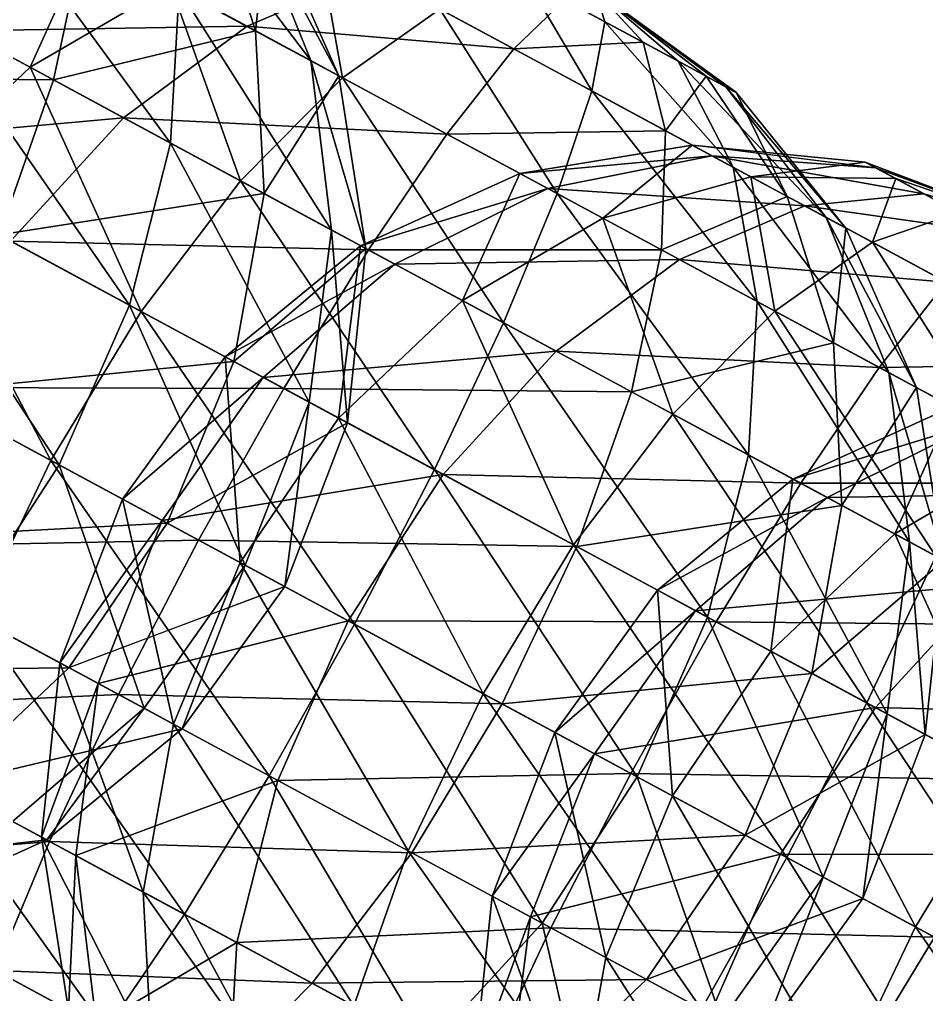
# Model space of a CAD drawing. Header units: metres. Extents: x -386 to 289, y -317 to 299.
# Drawn here: x 80.59 to 121.08, y 101.47 to 144.99 of the extents above; entities that cross this region are included whole.
import ezdxf

# ---------------------------------------------------------------- set-up
doc = ezdxf.new("R2010")
doc.units = ezdxf.units.M

msp = doc.modelspace()

# ---------------------------------------------------------------- linework, layer by layer
for points in [[(86.65309, 152.32242, -702.8044), (87.72357, 146.32751, -697.8801), (93.59646, 143.15868, -706.60046), (93.59656, 143.15878, -706.60034)], [(86.65309, 152.32242, -702.8044), (93.59646, 143.15868, -706.60046), (90.80585, 150.08171, -708.97064), (90.80595, 150.08182, -708.9705)], [(78.80026, 151.14227, -693.6647), (76.402985, 145.37582, -688.9387), (87.331764, 139.47899, -694.10156), (87.33186, 139.4791, -694.10144)], [(78.80026, 151.14227, -693.6647), (87.331764, 139.47899, -694.10156), (87.72357, 146.32751, -697.8801), (87.72367, 146.32762, -697.88)], [(89.06564, 151.02066, -723.8397), (91.135445, 144.48657, -727.62854), (83.46097, 148.6275, -734.3018), (83.46107, 148.62761, -734.3017)], [(91.6889, 149.60522, -716.6701), (91.135445, 144.48657, -727.62854), (89.06564, 151.02066, -723.8397), (89.06574, 151.02077, -723.8396)], [(90.80585, 150.08171, -708.97064), (93.59646, 143.15868, -706.60046), (94.84529, 142.48485, -717.48914), (94.84539, 142.48495, -717.489)], [(90.80585, 150.08171, -708.97064), (94.84529, 142.48485, -717.48914), (91.6889, 149.60522, -716.6701), (91.689, 149.60533, -716.67)], [(91.6889, 149.60522, -716.6701), (94.84529, 142.48485, -717.48914), (91.135445, 144.48657, -727.62854), (91.135544, 144.48668, -727.6284)], [(82.11116, 142.29587, -738.70886), (66.59128, 142.44846, -743.41766), (70.374756, 148.62848, -740.4468), (70.374855, 148.62859, -740.44666)], [(83.46097, 148.6275, -734.3018), (82.11116, 142.29587, -738.70886), (70.374756, 148.62848, -740.4468), (70.374855, 148.62859, -740.44666)], [(83.63173, 148.53537, -280.22443), (76.52222, 145.31151, -279.59595), (81.065834, 142.85991, -267.1778), (81.06593, 142.86002, -267.1777)], [(83.63173, 148.53537, -280.22443), (81.065834, 142.85991, -267.1778), (87.34158, 146.53365, -270.08505), (87.34168, 146.53375, -270.08496)], [(91.135445, 144.48657, -727.62854), (82.11116, 142.29587, -738.70886), (83.46097, 148.6275, -734.3018), (83.46107, 148.62761, -734.3017)], [(93.939186, 148.39105, -273.87384), (87.34158, 146.53365, -270.08505), (95.01605, 142.39272, -263.4118), (95.01615, 142.39282, -263.4117)], [(93.939186, 148.39105, -273.87384), (95.01605, 142.39272, -263.4118), (99.36586, 145.46298, -269.15515), (99.36596, 145.46309, -269.15506)], [(84.88056, 147.86154, -291.11313), (78.05172, 144.48624, -292.93182), (76.52222, 145.31151, -279.59595), (76.522316, 145.31161, -279.59586)], [(90.75345, 144.69269, -299.8335), (78.05172, 144.48624, -292.93182), (84.88056, 147.86154, -291.11313), (84.88066, 147.86165, -291.11304)], [(96.351746, 147.08931, -294.90918), (90.75345, 144.69269, -299.8335), (84.88056, 147.86154, -291.11313), (84.88066, 147.86165, -291.11304)], [(102.66148, 143.68477, -297.88995), (90.75345, 144.69269, -299.8335), (96.351746, 147.08931, -294.90918), (96.351845, 147.08942, -294.9091)], [(104.924034, 145.8694, -290.71765), (102.66148, 143.68477, -297.88995), (96.351746, 147.08931, -294.90918), (96.351845, 147.08942, -294.9091)], [(96.351746, 147.08931, -294.90918), (96.351746, 147.08931, -294.90918), (102.66148, 143.68477, -297.88995), (102.66158, 143.68488, -297.88986)], [(103.2181, 146.78987, -275.8434), (99.36586, 145.46298, -269.15515), (106.14188, 141.80684, -268.15173), (106.141975, 141.80695, -268.15164)], [(103.2181, 146.78987, -275.8434), (106.14188, 141.80684, -268.15173), (106.725624, 144.89732, -275.32404), (106.72572, 144.89743, -275.32394)], [(106.31024, 146.28299, -283.02084), (103.2181, 146.78987, -275.8434), (106.725624, 144.89732, -275.32404), (106.72572, 144.89743, -275.32394)], [(87.34158, 146.53365, -270.08505), (81.065834, 142.85991, -267.1778), (90.4651, 137.78833, -259.00476), (90.4652, 137.78844, -259.00467)], [(87.72357, 146.32751, -697.8801), (87.331764, 139.47899, -694.10156), (94.52455, 135.59796, -704.78174), (94.52465, 135.59807, -704.7816)], [(87.34158, 146.53365, -270.08505), (90.4651, 137.78833, -259.00476), (95.01605, 142.39272, -263.4118), (95.01615, 142.39282, -263.4117)], [(87.72357, 146.32751, -697.8801), (94.52455, 135.59796, -704.78174), (93.59646, 143.15868, -706.60046), (93.59656, 143.15878, -706.60034)], [(106.31024, 146.28299, -283.02084), (108.431564, 143.97685, -290.19824), (104.924034, 145.8694, -290.71765), (104.92413, 145.8695, -290.71756)], [(106.31024, 146.28299, -283.02084), (106.725624, 144.89732, -275.32404), (109.99178, 143.135, -276.86697), (109.99188, 143.1351, -276.86688)], [(106.31024, 146.28299, -283.02084), (109.99178, 143.135, -276.86697), (112.1414, 141.97513, -280.05887), (112.1415, 141.97523, -280.05878)], [(106.31024, 146.28299, -283.02084), (112.1414, 141.97513, -280.05887), (112.59851, 141.72849, -284.0444), (112.59861, 141.72859, -284.0443)], [(106.31024, 146.28299, -283.02084), (112.59851, 141.72849, -284.0444), (111.240616, 142.46117, -287.75568), (111.240715, 142.46127, -287.75558)], [(106.31024, 146.28299, -283.02084), (111.240616, 142.46117, -287.75568), (108.431564, 143.97685, -290.19824), (108.43166, 143.97696, -290.19815)], [(108.431564, 143.97685, -290.19824), (102.66148, 143.68477, -297.88995), (104.924034, 145.8694, -290.71765), (104.92413, 145.8695, -290.71756)], [(76.402985, 145.37582, -688.9387), (73.31489, 138.82059, -685.96783), (85.50435, 132.24352, -691.72626), (85.50445, 132.24362, -691.72614)], [(76.402985, 145.37582, -688.9387), (85.50435, 132.24352, -691.72626), (87.331764, 139.47899, -694.10156), (87.33186, 139.4791, -694.10144)], [(99.36586, 145.46298, -269.15515), (95.01605, 142.39272, -263.4118), (104.598785, 137.22215, -261.99277), (104.598885, 137.22226, -261.99268)], [(99.36586, 145.46298, -269.15515), (104.598785, 137.22215, -261.99277), (106.14188, 141.80684, -268.15173), (106.141975, 141.80695, -268.15164)], [(76.52222, 145.31151, -279.59595), (75.53963, 137.6202, -265.35022), (81.065834, 142.85991, -267.1778), (81.06593, 142.86002, -267.1777)], [(90.75345, 144.69269, -299.8335), (85.24451, 140.60521, -303.61206), (78.05172, 144.48624, -292.93182), (78.05182, 144.48634, -292.93173)], [(99.67676, 139.87794, -304.04892), (85.24451, 140.60521, -303.61206), (90.75345, 144.69269, -299.8335), (90.75355, 144.6928, -299.8334)], [(102.66148, 143.68477, -297.88995), (99.67676, 139.87794, -304.04892), (90.75345, 144.69269, -299.8335), (90.75355, 144.6928, -299.8334)], [(90.75345, 144.69269, -299.8335), (90.75345, 144.69269, -299.8335), (99.67676, 139.87794, -304.04892), (99.67686, 139.87805, -304.04883)], [(106.725624, 144.89732, -275.32404), (106.14188, 141.80684, -268.15173), (112.451614, 138.4023, -271.1325), (112.45171, 138.4024, -271.13242)], [(106.725624, 144.89732, -275.32404), (112.451614, 138.4023, -271.1325), (109.99178, 143.135, -276.86697), (109.99188, 143.1351, -276.86688)], [(85.24451, 140.60521, -303.61206), (72.17782, 139.43413, -294.0751), (78.05172, 144.48624, -292.93182), (78.05182, 144.48634, -292.93173)], [(91.135445, 144.48657, -727.62854), (91.51043, 137.22429, -730.5358), (82.11116, 142.29587, -738.70886), (82.11126, 142.29597, -738.70874)], [(94.84529, 142.48485, -717.48914), (91.51043, 137.22429, -730.5358), (91.135445, 144.48657, -727.62854), (91.135544, 144.48668, -727.6284)], [(109.4375, 140.02863, -296.88654), (99.67676, 139.87794, -304.04892), (102.66148, 143.68477, -297.88995), (102.66158, 143.68488, -297.88986)], [(108.431564, 143.97685, -290.19824), (109.4375, 140.02863, -296.88654), (102.66148, 143.68477, -297.88995), (102.66158, 143.68488, -297.88986)], [(111.240616, 142.46117, -287.75568), (109.4375, 140.02863, -296.88654), (108.431564, 143.97685, -290.19824), (108.43166, 143.97696, -290.19815)], [(81.065834, 142.85991, -267.1778), (75.53963, 137.6202, -265.35022), (86.023155, 131.9636, -256.23438), (86.023254, 131.9637, -256.23428)], [(81.065834, 142.85991, -267.1778), (86.023155, 131.9636, -256.23438), (90.4651, 137.78833, -259.00476), (90.4652, 137.78844, -259.00467)], [(93.59646, 143.15868, -706.60046), (94.52455, 135.59796, -704.78174), (96.05405, 134.77269, -718.1176), (96.054146, 134.7728, -718.1175)], [(93.59646, 143.15868, -706.60046), (96.05405, 134.77269, -718.1176), (94.84529, 142.48485, -717.48914), (94.84539, 142.48495, -717.489)], [(109.99178, 143.135, -276.86697), (112.451614, 138.4023, -271.1325), (116.60437, 136.16159, -277.29874), (116.60447, 136.1617, -277.29865)], [(109.99178, 143.135, -276.86697), (116.60437, 136.16159, -277.29874), (112.1414, 141.97513, -280.05887), (112.1415, 141.97523, -280.05878)], [(82.11116, 142.29587, -738.70886), (79.681526, 135.38533, -741.4792), (66.59128, 142.44846, -743.41766), (66.59138, 142.44856, -743.41754)], [(95.01605, 142.39272, -263.4118), (90.4651, 137.78833, -259.00476), (102.20151, 131.45572, -257.2668), (102.20161, 131.45583, -257.26672)], [(94.84529, 142.48485, -717.48914), (96.05405, 134.77269, -718.1176), (91.51043, 137.22429, -730.5358), (91.51053, 137.2244, -730.5357)], [(95.01605, 142.39272, -263.4118), (102.20151, 131.45572, -257.2668), (104.598785, 137.22215, -261.99277), (104.598885, 137.22226, -261.99268)], [(111.240616, 142.46117, -287.75568), (114.86417, 137.10056, -292.16785), (109.4375, 140.02863, -296.88654), (109.4376, 140.02873, -296.88644)], [(112.59851, 141.72849, -284.0444), (114.86417, 137.10056, -292.16785), (111.240616, 142.46117, -287.75568), (111.240715, 142.46127, -287.75558)], [(91.51043, 137.22429, -730.5358), (79.681526, 135.38533, -741.4792), (82.11116, 142.29587, -738.70886), (82.11126, 142.29597, -738.70874)], [(112.1414, 141.97513, -280.05887), (116.60437, 136.16159, -277.29874), (117.48743, 135.68512, -284.9982), (117.487526, 135.68523, -284.9981)], [(112.1414, 141.97513, -280.05887), (117.48743, 135.68512, -284.9982), (112.59851, 141.72849, -284.0444), (112.59861, 141.72859, -284.0443)], [(106.14188, 141.80684, -268.15173), (104.598785, 137.22215, -261.99277), (113.522095, 132.4074, -266.2082), (113.522194, 132.4075, -266.2081)], [(106.14188, 141.80684, -268.15173), (113.522095, 132.4074, -266.2082), (112.451614, 138.4023, -271.1325), (112.45171, 138.4024, -271.13242)], [(112.59851, 141.72849, -284.0444), (117.48743, 135.68512, -284.9982), (114.86417, 137.10056, -292.16785), (114.864265, 137.10066, -292.16776)], [(85.24451, 140.60521, -303.61206), (80.20033, 135.10541, -305.98734), (72.17782, 139.43413, -294.0751), (72.17792, 139.43423, -294.075)], [(96.17328, 134.70837, -308.77487), (80.20033, 135.10541, -305.98734), (85.24451, 140.60521, -303.61206), (85.244606, 140.60532, -303.61197)], [(99.67676, 139.87794, -304.04892), (96.17328, 134.70837, -308.77487), (85.24451, 140.60521, -303.61206), (85.244606, 140.60532, -303.61197)], [(85.24451, 140.60521, -303.61206), (85.24451, 140.60521, -303.61206), (96.17328, 134.70837, -308.77487), (96.17338, 134.70848, -308.77478)], [(109.25949, 134.70738, -302.62988), (96.17328, 134.70837, -308.77487), (99.67676, 139.87794, -304.04892), (99.67686, 139.87805, -304.04883)], [(109.4375, 140.02863, -296.88654), (109.25949, 134.70738, -302.62988), (99.67676, 139.87794, -304.04892), (99.67686, 139.87805, -304.04883)], [(114.86417, 137.10056, -292.16785), (109.25949, 134.70738, -302.62988), (109.4375, 140.02863, -296.88654), (109.4376, 140.02873, -296.88644)], [(87.331764, 139.47899, -694.10156), (85.50435, 132.24352, -691.72626), (93.526855, 127.914795, -703.6385), (93.526955, 127.914894, -703.63837)], [(87.331764, 139.47899, -694.10156), (93.526855, 127.914795, -703.6385), (94.52455, 135.59796, -704.78174), (94.52465, 135.59807, -704.7816)], [(111.49945, 138.91605, -457.02557), (102.93219, 138.1214, -448.50705), (110.616394, 139.39252, -449.3261), (110.61649, 139.39262, -449.32602)], [(110.616394, 139.39252, -449.3261), (102.93219, 138.1214, -448.50705), (106.642044, 136.11967, -438.36768), (106.64214, 136.11978, -438.36758)], [(110.616394, 139.39252, -449.3261), (106.642044, 136.11967, -438.36768), (113.23965, 137.97708, -442.15646), (113.239746, 137.97719, -442.15637)], [(118.80871, 138.37762, -454.26544), (111.49945, 138.91605, -457.02557), (110.616394, 139.39252, -449.3261), (110.61649, 139.39262, -449.32602)], [(118.80871, 138.37762, -454.26544), (110.616394, 139.39252, -449.3261), (118.35161, 138.62427, -450.2799), (118.35171, 138.62437, -450.27982)], [(118.35161, 138.62427, -450.2799), (110.616394, 139.39252, -449.3261), (113.23965, 137.97708, -442.15646), (113.239746, 137.97719, -442.15637)], [(111.49945, 138.91605, -457.02557), (104.18102, 137.44757, -459.39575), (102.93219, 138.1214, -448.50705), (102.93229, 138.1215, -448.50696)], [(115.65221, 136.67534, -463.1918), (104.18102, 137.44757, -459.39575), (111.49945, 138.91605, -457.02557), (111.49955, 138.91615, -457.02548)], [(120.958336, 137.21776, -457.45734), (115.65221, 136.67534, -463.1918), (111.49945, 138.91605, -457.02557), (111.49955, 138.91615, -457.02548)], [(120.958336, 137.21776, -457.45734), (111.49945, 138.91605, -457.02557), (118.80871, 138.37762, -454.26544), (118.80881, 138.37773, -454.26535)], [(73.31489, 138.82059, -685.96783), (69.74642, 131.9233, -684.9545), (82.36588, 125.11419, -690.9161), (82.36598, 125.11429, -690.91595)], [(73.31489, 138.82059, -685.96783), (82.36588, 125.11419, -690.9161), (85.50435, 132.24352, -691.72626), (85.50445, 132.24362, -691.72614)], [(112.451614, 138.4023, -271.1325), (113.522095, 132.4074, -266.2082), (119.39498, 129.23856, -274.92856), (119.39508, 129.23866, -274.92847)], [(112.451614, 138.4023, -271.1325), (119.39498, 129.23856, -274.92856), (116.60437, 136.16159, -277.29874), (116.60447, 136.1617, -277.29865)], [(118.35161, 138.62427, -450.2799), (113.23965, 137.97708, -442.15646), (119.7095, 137.89159, -446.56863), (119.7096, 137.8917, -446.56854)], [(125.6107, 135.86902, -451.30347), (118.80871, 138.37762, -454.26544), (118.35161, 138.62427, -450.2799), (118.35171, 138.62437, -450.27982)], [(125.6107, 135.86902, -451.30347), (118.35161, 138.62427, -450.2799), (119.7095, 137.89159, -446.56863), (119.7096, 137.8917, -446.56854)], [(104.18102, 137.44757, -459.39575), (95.82268, 134.89754, -447.87857), (102.93219, 138.1214, -448.50705), (102.93229, 138.1215, -448.50696)], [(102.93219, 138.1214, -448.50705), (95.82268, 134.89754, -447.87857), (100.366295, 132.44594, -435.46042), (100.366394, 132.44604, -435.46033)], [(102.93219, 138.1214, -448.50705), (100.366295, 132.44594, -435.46042), (106.642044, 136.11967, -438.36768), (106.64214, 136.11978, -438.36758)], [(113.23965, 137.97708, -442.15646), (106.642044, 136.11967, -438.36768), (114.31651, 131.97874, -431.6944), (114.31661, 131.97885, -431.6943)], [(113.23965, 137.97708, -442.15646), (114.31651, 131.97874, -431.6944), (118.66632, 135.04901, -437.43777), (118.66642, 135.04912, -437.43768)], [(119.7095, 137.89159, -446.56863), (113.23965, 137.97708, -442.15646), (118.66632, 135.04901, -437.43777), (118.66642, 135.04912, -437.43768)], [(125.6107, 135.86902, -451.30347), (120.958336, 137.21776, -457.45734), (118.80871, 138.37762, -454.26544), (118.80881, 138.37773, -454.26535)], [(75.53963, 137.6202, -265.35022), (71.13957, 131.1716, -264.72687), (81.99292, 125.315445, -255.28946), (81.99302, 125.315544, -255.28935)], [(75.53963, 137.6202, -265.35022), (81.99292, 125.315445, -255.28946), (86.023155, 131.9636, -256.23438), (86.023254, 131.9637, -256.23428)], [(90.4651, 137.78833, -259.00476), (86.023155, 131.9636, -256.23438), (99.11341, 124.90047, -254.29596), (99.11351, 124.900566, -254.29585)], [(90.4651, 137.78833, -259.00476), (99.11341, 124.90047, -254.29596), (102.20151, 131.45572, -257.2668), (102.20161, 131.45583, -257.26672)], [(119.7095, 137.89159, -446.56863), (118.66632, 135.04901, -437.43777), (122.51856, 136.3759, -444.12604), (122.51866, 136.376, -444.12595)], [(125.6107, 135.86902, -451.30347), (119.7095, 137.89159, -446.56863), (122.51856, 136.3759, -444.12604), (122.51866, 136.376, -444.12595)], [(91.51043, 137.22429, -730.5358), (90.165054, 129.72873, -732.3634), (79.681526, 135.38533, -741.4792), (79.681625, 135.38544, -741.47906)], [(96.05405, 134.77269, -718.1176), (90.165054, 129.72873, -732.3634), (91.51043, 137.22429, -730.5358), (91.51053, 137.2244, -730.5357)], [(104.18102, 137.44757, -459.39575), (97.35218, 134.07227, -461.21445), (95.82268, 134.89754, -447.87857), (95.82278, 134.89764, -447.87848)], [(110.05391, 134.27872, -468.11612), (97.35218, 134.07227, -461.21445), (104.18102, 137.44757, -459.39575), (104.18112, 137.44768, -459.39566)], [(104.598785, 137.22215, -261.99277), (102.20151, 131.45572, -257.2668), (113.13029, 125.55886, -262.42963), (113.13039, 125.55896, -262.42953)], [(115.65221, 136.67534, -463.1918), (110.05391, 134.27872, -468.11612), (104.18102, 137.44757, -459.39575), (104.18112, 137.44768, -459.39566)], [(104.598785, 137.22215, -261.99277), (113.13029, 125.55886, -262.42963), (113.522095, 132.4074, -266.2082), (113.522194, 132.4075, -266.2081)], [(114.86417, 137.10056, -292.16785), (116.93397, 130.56645, -295.95663), (109.25949, 134.70738, -302.62988), (109.25959, 134.70749, -302.6298)], [(117.48743, 135.68512, -284.9982), (116.93397, 130.56645, -295.95663), (114.86417, 137.10056, -292.16785), (114.864265, 137.10066, -292.16776)], [(124.224495, 135.45543, -459.00027), (115.65221, 136.67534, -463.1918), (120.958336, 137.21776, -457.45734), (120.958435, 137.21786, -457.45724)], [(125.6107, 135.86902, -451.30347), (124.224495, 135.45543, -459.00027), (120.958336, 137.21776, -457.45734), (120.958435, 137.21786, -457.45724)], [(120.958336, 137.21776, -457.45734), (120.958336, 137.21776, -457.45734), (124.224495, 135.45543, -459.00027), (124.224594, 135.45554, -459.00018)], [(121.961945, 133.2708, -466.17258), (110.05391, 134.27872, -468.11612), (115.65221, 136.67534, -463.1918), (115.652306, 136.67545, -463.1917)], [(124.224495, 135.45543, -459.00027), (121.961945, 133.2708, -466.17258), (115.65221, 136.67534, -463.1918), (115.652306, 136.67545, -463.1917)], [(115.65221, 136.67534, -463.1918), (115.65221, 136.67534, -463.1918), (121.961945, 133.2708, -466.17258), (121.96204, 133.2709, -466.1725)], [(122.51856, 136.3759, -444.12604), (118.66632, 135.04901, -437.43777), (125.44234, 131.39287, -436.43436), (125.44244, 131.39297, -436.43427)], [(106.642044, 136.11967, -438.36768), (100.366295, 132.44594, -435.46042), (109.765564, 127.37436, -427.28738), (109.76566, 127.37446, -427.2873)], [(106.642044, 136.11967, -438.36768), (109.765564, 127.37436, -427.28738), (114.31651, 131.97874, -431.6944), (114.31661, 131.97885, -431.6943)], [(116.60437, 136.16159, -277.29874), (119.39498, 129.23856, -274.92856), (120.643814, 128.56473, -285.81726), (120.64391, 128.56483, -285.81717)], [(116.60437, 136.16159, -277.29874), (120.643814, 128.56473, -285.81726), (117.48743, 135.68512, -284.9982), (117.487526, 135.68523, -284.9981)], [(90.165054, 129.72873, -732.3634), (76.337654, 128.36685, -742.42413), (79.681526, 135.38533, -741.4792), (79.681625, 135.38544, -741.47906)], [(94.52455, 135.59796, -704.78174), (93.526855, 127.914795, -703.6385), (95.232796, 126.99432, -718.5127), (95.232895, 126.99442, -718.5126)], [(94.52455, 135.59796, -704.78174), (95.232796, 126.99432, -718.5127), (96.05405, 134.77269, -718.1176), (96.054146, 134.7728, -718.1175)], [(117.48743, 135.68512, -284.9982), (120.643814, 128.56473, -285.81726), (116.93397, 130.56645, -295.95663), (116.93407, 130.56656, -295.95654)], [(92.3898, 128.52834, -311.74573), (75.96468, 128.5681, -306.79752), (80.20033, 135.10541, -305.98734), (80.20043, 135.10551, -305.98724)], [(96.17328, 134.70837, -308.77487), (92.3898, 128.52834, -311.74573), (80.20033, 135.10541, -305.98734), (80.20043, 135.10551, -305.98724)], [(80.20033, 135.10541, -305.98734), (80.20033, 135.10541, -305.98734), (92.3898, 128.52834, -311.74573), (92.3899, 128.52844, -311.74564)], [(118.66632, 135.04901, -437.43777), (114.31651, 131.97874, -431.6944), (123.89925, 126.80819, -430.2754), (123.899345, 126.80829, -430.2753)], [(118.66632, 135.04901, -437.43777), (123.89925, 126.80819, -430.2754), (125.44234, 131.39287, -436.43436), (125.44244, 131.39297, -436.43427)], [(97.35218, 134.07227, -461.21445), (89.77234, 129.94063, -447.4835), (95.82268, 134.89754, -447.87857), (95.82278, 134.89764, -447.87848)], [(95.82268, 134.89754, -447.87857), (89.77234, 129.94063, -447.4835), (94.84009, 127.20622, -433.63284), (94.84019, 127.20632, -433.63275)], [(96.05405, 134.77269, -718.1176), (95.232796, 126.99432, -718.5127), (90.165054, 129.72873, -732.3634), (90.16515, 129.72884, -732.3633)], [(107.90968, 128.37575, -307.03693), (92.3898, 128.52834, -311.74573), (96.17328, 134.70837, -308.77487), (96.17338, 134.70848, -308.77478)], [(95.82268, 134.89754, -447.87857), (94.84009, 127.20622, -433.63284), (100.366295, 132.44594, -435.46042), (100.366394, 132.44604, -435.46033)], [(109.25949, 134.70738, -302.62988), (107.90968, 128.37575, -307.03693), (96.17328, 134.70837, -308.77487), (96.17338, 134.70848, -308.77478)], [(116.93397, 130.56645, -295.95663), (107.90968, 128.37575, -307.03693), (109.25949, 134.70738, -302.62988), (109.25959, 134.70749, -302.6298)], [(97.35218, 134.07227, -461.21445), (91.47828, 129.02016, -462.35773), (89.77234, 129.94063, -447.4835), (89.77244, 129.94073, -447.4834)], [(104.54497, 130.19124, -471.89468), (91.47828, 129.02016, -462.35773), (97.35218, 134.07227, -461.21445), (97.35228, 134.07237, -461.21436)], [(110.05391, 134.27872, -468.11612), (104.54497, 130.19124, -471.89468), (97.35218, 134.07227, -461.21445), (97.35228, 134.07237, -461.21436)], [(118.97722, 129.46397, -472.33154), (104.54497, 130.19124, -471.89468), (110.05391, 134.27872, -468.11612), (110.05401, 134.27882, -468.11603)], [(121.961945, 133.2708, -466.17258), (118.97722, 129.46397, -472.33154), (110.05391, 134.27872, -468.11612), (110.05401, 134.27882, -468.11603)], [(110.05391, 134.27872, -468.11612), (110.05391, 134.27872, -468.11612), (118.97722, 129.46397, -472.33154), (118.97732, 129.46408, -472.33145)], [(128.73796, 129.61465, -465.16916), (118.97722, 129.46397, -472.33154), (121.961945, 133.2708, -466.17258), (121.96204, 133.2709, -466.1725)], [(100.366295, 132.44594, -435.46042), (94.84009, 127.20622, -433.63284), (105.323616, 121.54962, -424.517), (105.323715, 121.54972, -424.5169)], [(100.366295, 132.44594, -435.46042), (105.323616, 121.54962, -424.517), (109.765564, 127.37436, -427.28738), (109.76566, 127.37446, -427.2873)], [(113.522095, 132.4074, -266.2082), (113.13029, 125.55886, -262.42963), (120.323074, 121.67784, -273.10986), (120.32317, 121.67794, -273.10977)], [(113.522095, 132.4074, -266.2082), (120.323074, 121.67784, -273.10986), (119.39498, 129.23856, -274.92856), (119.39508, 129.23866, -274.92847)], [(69.74642, 131.9233, -684.9545), (78.13023, 118.57688, -691.72626), (82.36588, 125.11419, -690.9161), (82.36598, 125.11429, -690.91595)], [(86.023155, 131.9636, -256.23438), (81.99292, 125.315445, -255.28946), (95.544945, 118.00317, -253.28265), (95.545044, 118.003265, -253.28255)], [(85.50435, 132.24352, -691.72626), (82.36588, 125.11419, -690.9161), (90.6714, 120.63278, -703.24854), (90.6715, 120.63288, -703.2484)], [(85.50435, 132.24352, -691.72626), (90.6714, 120.63278, -703.24854), (93.526855, 127.914795, -703.6385), (93.526955, 127.914894, -703.63837)], [(86.023155, 131.9636, -256.23438), (95.544945, 118.00317, -253.28265), (99.11341, 124.90047, -254.29596), (99.11351, 124.900566, -254.29585)], [(114.31651, 131.97874, -431.6944), (109.765564, 127.37436, -427.28738), (121.50197, 121.04174, -425.54944), (121.50207, 121.04184, -425.54935)], [(114.31651, 131.97874, -431.6944), (121.50197, 121.04174, -425.54944), (123.89925, 126.80819, -430.2754), (123.899345, 126.80829, -430.2753)], [(102.20151, 131.45572, -257.2668), (99.11341, 124.90047, -254.29596), (111.30287, 118.32339, -260.05435), (111.30297, 118.32349, -260.05426)], [(102.20151, 131.45572, -257.2668), (111.30287, 118.32339, -260.05435), (113.13029, 125.55886, -262.42963), (113.13039, 125.55896, -262.42953)], [(71.13957, 131.1716, -264.72687), (78.64904, 118.29696, -256.23438), (81.99292, 125.315445, -255.28946), (81.99302, 125.315544, -255.28935)], [(116.93397, 130.56645, -295.95663), (117.30895, 123.30417, -298.8639), (107.90968, 128.37575, -307.03693), (107.90978, 128.37585, -307.03683)], [(120.643814, 128.56473, -285.81726), (117.30895, 123.30417, -298.8639), (116.93397, 130.56645, -295.95663), (116.93407, 130.56656, -295.95654)], [(104.54497, 130.19124, -471.89468), (99.50079, 124.691444, -474.26996), (91.47828, 129.02016, -462.35773), (91.47838, 129.02026, -462.35764)], [(115.47374, 124.294395, -477.0575), (99.50079, 124.691444, -474.26996), (104.54497, 130.19124, -471.89468), (104.54507, 130.19135, -471.8946)], [(118.97722, 129.46397, -472.33154), (115.47374, 124.294395, -477.0575), (104.54497, 130.19124, -471.89468), (104.54507, 130.19135, -471.8946)], [(104.54497, 130.19124, -471.89468), (104.54497, 130.19124, -471.89468), (115.47374, 124.294395, -477.0575), (115.47384, 124.294495, -477.0574)], [(90.165054, 129.72873, -732.3634), (87.190994, 122.510704, -732.98676), (76.337654, 128.36685, -742.42413), (76.33775, 128.36696, -742.424)], [(91.47828, 129.02016, -462.35773), (85.19351, 123.58849, -447.34875), (89.77234, 129.94063, -447.4835), (89.77244, 129.94073, -447.4834)], [(89.77234, 129.94063, -447.4835), (85.19351, 123.58849, -447.34875), (90.44003, 120.75763, -433.0095), (90.44013, 120.75773, -433.0094)], [(95.232796, 126.99432, -718.5127), (87.190994, 122.510704, -732.98676), (90.165054, 129.72873, -732.3634), (90.16515, 129.72884, -732.3633)], [(89.77234, 129.94063, -447.4835), (90.44003, 120.75763, -433.0095), (94.84009, 127.20622, -433.63284), (94.84019, 127.20632, -433.63275)], [(128.55995, 124.2934, -470.9125), (115.47374, 124.294395, -477.0575), (118.97722, 129.46397, -472.33154), (118.97732, 129.46408, -472.33145)], [(128.73796, 129.61465, -465.16916), (128.55995, 124.2934, -470.9125), (118.97722, 129.46397, -472.33154), (118.97732, 129.46408, -472.33145)], [(91.47828, 129.02016, -462.35773), (86.959625, 122.63555, -462.74768), (85.19351, 123.58849, -447.34875), (85.19361, 123.58859, -447.34866)], [(99.50079, 124.691444, -474.26996), (86.959625, 122.63555, -462.74768), (91.47828, 129.02016, -462.35773), (91.47838, 129.02026, -462.35764)], [(119.39498, 129.23856, -274.92856), (120.323074, 121.67784, -273.10986), (121.85257, 120.85257, -286.44574), (121.85267, 120.85267, -286.44565)], [(119.39498, 129.23856, -274.92856), (121.85257, 120.85257, -286.44574), (120.643814, 128.56473, -285.81726), (120.64391, 128.56483, -285.81717)], [(88.58415, 121.75901, -312.75903), (72.82622, 121.43879, -305.98734), (75.96468, 128.5681, -306.79752), (75.96478, 128.5682, -306.79742)], [(92.3898, 128.52834, -311.74573), (88.58415, 121.75901, -312.75903), (75.96468, 128.5681, -306.79752), (75.96478, 128.5682, -306.79742)], [(75.96468, 128.5681, -306.79752), (75.96468, 128.5681, -306.79752), (88.58415, 121.75901, -312.75903), (88.58425, 121.75911, -312.75894)], [(105.48005, 121.46521, -309.8073), (88.58415, 121.75901, -312.75903), (92.3898, 128.52834, -311.74573), (92.3899, 128.52844, -311.74564)], [(107.90968, 128.37575, -307.03693), (105.48005, 121.46521, -309.8073), (92.3898, 128.52834, -311.74573), (92.3899, 128.52844, -311.74564)], [(120.643814, 128.56473, -285.81726), (121.85257, 120.85257, -286.44574), (117.30895, 123.30417, -298.8639), (117.30905, 123.30427, -298.8638)], [(87.190994, 122.510704, -732.98676), (72.30741, 121.718704, -741.4792), (76.337654, 128.36685, -742.42413), (76.33775, 128.36696, -742.424)], [(117.30895, 123.30417, -298.8639), (105.48005, 121.46521, -309.8073), (107.90968, 128.37575, -307.03693), (107.90978, 128.37585, -307.03683)], [(93.526855, 127.914795, -703.6385), (90.6714, 120.63278, -703.24854), (92.437515, 119.67983, -718.64746), (92.437614, 119.67993, -718.64734)], [(93.526855, 127.914795, -703.6385), (92.437515, 119.67983, -718.64746), (95.232796, 126.99432, -718.5127), (95.232895, 126.99442, -718.5126)], [(123.48148, 127.03359, -627.67834), (115.12314, 124.48357, -616.1612), (122.23265, 127.70743, -616.7897), (122.23275, 127.70753, -616.78955)], [(122.23265, 127.70743, -616.7897), (115.12314, 124.48357, -616.1612), (119.666756, 122.03197, -603.743), (119.666855, 122.03207, -603.74286)], [(122.23265, 127.70743, -616.7897), (119.666756, 122.03197, -603.743), (125.942505, 125.7057, -606.65027), (125.942604, 125.7058, -606.65015)], [(94.84009, 127.20622, -433.63284), (90.44003, 120.75763, -433.0095), (101.29338, 114.901474, -423.57208), (101.29348, 114.90157, -423.572)], [(94.84009, 127.20622, -433.63284), (101.29338, 114.901474, -423.57208), (105.323616, 121.54962, -424.517), (105.323715, 121.54972, -424.5169)], [(109.765564, 127.37436, -427.28738), (105.323616, 121.54962, -424.517), (118.41387, 114.486496, -422.57858), (118.41397, 114.486595, -422.5785)], [(109.765564, 127.37436, -427.28738), (118.41387, 114.486496, -422.57858), (121.50197, 121.04174, -425.54944), (121.50207, 121.04184, -425.54935)], [(95.232796, 126.99432, -718.5127), (92.437515, 119.67983, -718.64746), (87.190994, 122.510704, -732.98676), (87.19109, 122.5108, -732.98663)], [(123.48148, 127.03359, -627.67834), (116.65264, 123.658295, -629.4971), (115.12314, 124.48357, -616.1612), (115.12324, 124.483665, -616.1611)], [(129.35437, 123.86475, -636.3987), (116.65264, 123.658295, -629.4971), (123.48148, 127.03359, -627.67834), (123.48158, 127.03369, -627.6782)], [(113.13029, 125.55886, -262.42963), (111.30287, 118.32339, -260.05435), (119.32538, 113.994675, -271.96658), (119.32548, 113.994774, -271.9665)], [(113.13029, 125.55886, -262.42963), (119.32538, 113.994675, -271.96658), (120.323074, 121.67784, -273.10986), (120.32317, 121.67794, -273.10977)], [(125.942505, 125.7057, -606.65027), (119.666756, 122.03197, -603.743), (129.06602, 116.96039, -595.56995), (129.06613, 116.96049, -595.5698)], [(82.36588, 125.11419, -690.9161), (78.13023, 118.57688, -691.72626), (86.15275, 114.24817, -703.6385), (86.15285, 114.24827, -703.63837)], [(81.99292, 125.315445, -255.28946), (78.64904, 118.29696, -256.23438), (91.739296, 111.23384, -254.29596), (91.739395, 111.23394, -254.29585)], [(81.99292, 125.315445, -255.28946), (91.739296, 111.23384, -254.29596), (95.544945, 118.00317, -253.28265), (95.545044, 118.003265, -253.28255)], [(82.36588, 125.11419, -690.9161), (86.15275, 114.24817, -703.6385), (90.6714, 120.63278, -703.24854), (90.6715, 120.63288, -703.2484)], [(99.50079, 124.691444, -474.26996), (95.265144, 118.15414, -475.08014), (86.959625, 122.63555, -462.74768), (86.959724, 122.63565, -462.7476)], [(111.69026, 118.114365, -480.02835), (95.265144, 118.15414, -475.08014), (99.50079, 124.691444, -474.26996), (99.50089, 124.69154, -474.26987)], [(99.11341, 124.90047, -254.29596), (95.544945, 118.00317, -253.28265), (108.164406, 111.19407, -259.24417), (108.164505, 111.19417, -259.24408)], [(99.11341, 124.90047, -254.29596), (108.164406, 111.19407, -259.24417), (111.30287, 118.32339, -260.05435), (111.30297, 118.32349, -260.05426)], [(115.47374, 124.294395, -477.0575), (111.69026, 118.114365, -480.02835), (99.50079, 124.691444, -474.26996), (99.50089, 124.69154, -474.26987)], [(99.50079, 124.691444, -474.26996), (99.50079, 124.691444, -474.26996), (111.69026, 118.114365, -480.02835), (111.69036, 118.11446, -480.02826)], [(116.65264, 123.658295, -629.4971), (109.0728, 119.52666, -615.7661), (115.12314, 124.48357, -616.1612), (115.12324, 124.483665, -616.1611)], [(115.12314, 124.48357, -616.1612), (109.0728, 119.52666, -615.7661), (114.14055, 116.79225, -601.9154), (114.14065, 116.79235, -601.9153)], [(115.12314, 124.48357, -616.1612), (114.14055, 116.79225, -601.9154), (119.666756, 122.03197, -603.743), (119.666855, 122.03207, -603.74286)], [(127.210144, 117.96178, -475.31955), (111.69026, 118.114365, -480.02835), (115.47374, 124.294395, -477.0575), (115.47384, 124.294495, -477.0574)], [(128.55995, 124.2934, -470.9125), (127.210144, 117.96178, -475.31955), (115.47374, 124.294395, -477.0575), (115.47384, 124.294495, -477.0574)], [(116.65264, 123.658295, -629.4971), (110.77874, 118.606186, -630.6403), (109.0728, 119.52666, -615.7661), (109.0729, 119.52676, -615.766)], [(123.84543, 119.777275, -640.17725), (110.77874, 118.606186, -630.6403), (116.65264, 123.658295, -629.4971), (116.65274, 123.658394, -629.49695)], [(129.35437, 123.86475, -636.3987), (123.84543, 119.777275, -640.17725), (116.65264, 123.658295, -629.4971), (116.65274, 123.658394, -629.49695)], [(86.959625, 122.63555, -462.74768), (82.39823, 116.274, -447.4835), (85.19351, 123.58849, -447.34875), (85.19361, 123.58859, -447.34866)], [(85.19351, 123.58849, -447.34875), (82.39823, 116.274, -447.4835), (87.46597, 113.5396, -433.63284), (87.46607, 113.539696, -433.63275)], [(85.19351, 123.58849, -447.34875), (87.46597, 113.5396, -433.63284), (90.44003, 120.75763, -433.0095), (90.44013, 120.75773, -433.0094)], [(117.30895, 123.30417, -298.8639), (115.96358, 115.80861, -300.69147), (105.48005, 121.46521, -309.8073), (105.48015, 121.46531, -309.80722)], [(121.85257, 120.85257, -286.44574), (115.96358, 115.80861, -300.69147), (117.30895, 123.30417, -298.8639), (117.30905, 123.30427, -298.8638)], [(87.190994, 122.510704, -732.98676), (82.79094, 116.0621, -732.3634), (72.30741, 121.718704, -741.4792), (72.30751, 121.7188, -741.47906)], [(86.959625, 122.63555, -462.74768), (84.104164, 115.35353, -462.35773), (82.39823, 116.274, -447.4835), (82.39833, 116.2741, -447.4834)], [(92.437515, 119.67983, -718.64746), (82.79094, 116.0621, -732.3634), (87.190994, 122.510704, -732.98676), (87.19109, 122.5108, -732.98663)], [(95.265144, 118.15414, -475.08014), (84.104164, 115.35353, -462.35773), (86.959625, 122.63555, -462.74768), (86.959724, 122.63565, -462.7476)], [(119.666756, 122.03197, -603.743), (114.14055, 116.79225, -601.9154), (124.62408, 111.13565, -592.7996), (124.624176, 111.13575, -592.7995)], [(119.666756, 122.03197, -603.743), (124.62408, 111.13565, -592.7996), (129.06602, 116.96039, -595.56995), (129.06613, 116.96049, -595.5698)], [(82.79094, 116.0621, -732.3634), (67.86546, 115.89397, -738.70886), (72.30741, 121.718704, -741.4792), (72.30751, 121.7188, -741.47906)], [(85.015686, 114.8617, -311.74573), (70.99881, 114.203316, -303.61206), (72.82622, 121.43879, -305.98734), (72.82632, 121.43889, -305.98724)], [(88.58415, 121.75901, -312.75903), (85.015686, 114.8617, -311.74573), (72.82622, 121.43879, -305.98734), (72.82632, 121.43889, -305.98724)], [(72.82622, 121.43879, -305.98734), (72.82622, 121.43879, -305.98734), (85.015686, 114.8617, -311.74573), (85.015785, 114.8618, -311.74564)], [(102.13618, 114.44673, -310.75223), (85.015686, 114.8617, -311.74573), (88.58415, 121.75901, -312.75903), (88.58425, 121.75911, -312.75894)], [(105.48005, 121.46521, -309.8073), (102.13618, 114.44673, -310.75223), (88.58415, 121.75901, -312.75903), (88.58425, 121.75911, -312.75894)], [(105.323616, 121.54962, -424.517), (101.29338, 114.901474, -423.57208), (114.845406, 107.589195, -421.56528), (114.845505, 107.589294, -421.5652)], [(115.96358, 115.80861, -300.69147), (102.13618, 114.44673, -310.75223), (105.48005, 121.46521, -309.8073), (105.48015, 121.46531, -309.80722)], [(105.323616, 121.54962, -424.517), (114.845406, 107.589195, -421.56528), (118.41387, 114.486496, -422.57858), (118.41397, 114.486595, -422.5785)], [(120.323074, 121.67784, -273.10986), (119.32538, 113.994675, -271.96658), (121.03132, 113.0742, -286.84082), (121.03142, 113.0743, -286.84073)], [(120.323074, 121.67784, -273.10986), (121.03132, 113.0742, -286.84082), (121.85257, 120.85257, -286.44574), (121.85267, 120.85267, -286.44565)], [(121.50197, 121.04174, -425.54944), (118.41387, 114.486496, -422.57858), (130.60333, 107.90942, -428.33698), (130.60344, 107.909515, -428.33688)], [(90.6714, 120.63278, -703.24854), (86.15275, 114.24817, -703.6385), (87.85868, 113.3277, -718.5127), (87.85878, 113.3278, -718.5126)], [(90.44003, 120.75763, -433.0095), (87.46597, 113.5396, -433.63284), (97.9495, 107.88299, -424.517), (97.9496, 107.88309, -424.5169)], [(90.6714, 120.63278, -703.24854), (87.85868, 113.3277, -718.5127), (92.437515, 119.67983, -718.64746), (92.437614, 119.67993, -718.64734)], [(90.44003, 120.75763, -433.0095), (97.9495, 107.88299, -424.517), (101.29338, 114.901474, -423.57208), (101.29348, 114.90157, -423.572)], [(121.85257, 120.85257, -286.44574), (121.03132, 113.0742, -286.84082), (115.96358, 115.80861, -300.69147), (115.96368, 115.80871, -300.69138)], [(123.84543, 119.777275, -640.17725), (118.801254, 114.27747, -642.55255), (110.77874, 118.606186, -630.6403), (110.77884, 118.606285, -630.6402)], [(134.7742, 113.880424, -645.3401), (118.801254, 114.27747, -642.55255), (123.84543, 119.777275, -640.17725), (123.84553, 119.777374, -640.1771)], [(92.437515, 119.67983, -718.64746), (87.85868, 113.3277, -718.5127), (82.79094, 116.0621, -732.3634), (82.79104, 116.0622, -732.3633)], [(110.77874, 118.606186, -630.6403), (104.49397, 113.17452, -615.63135), (109.0728, 119.52666, -615.7661), (109.0729, 119.52676, -615.766)], [(109.0728, 119.52666, -615.7661), (104.49397, 113.17452, -615.63135), (109.74049, 110.34366, -601.29205), (109.74059, 110.34376, -601.29193)], [(109.0728, 119.52666, -615.7661), (109.74049, 110.34366, -601.29205), (114.14055, 116.79225, -601.9154), (114.14065, 116.79235, -601.9153)], [(78.13023, 118.57688, -691.72626), (80.278854, 109.19607, -704.78174), (86.15275, 114.24817, -703.6385), (86.15285, 114.24827, -703.63837)], [(110.77874, 118.606186, -630.6403), (106.260086, 112.22158, -631.0303), (104.49397, 113.17452, -615.63135), (104.49407, 113.17462, -615.6312)], [(118.801254, 114.27747, -642.55255), (106.260086, 112.22158, -631.0303), (110.77874, 118.606186, -630.6403), (110.77884, 118.606285, -630.6402)], [(78.64904, 118.29696, -256.23438), (76.21941, 111.38644, -259.00476), (87.95581, 105.05382, -257.2668), (87.95591, 105.05392, -257.26672)], [(78.64904, 118.29696, -256.23438), (87.95581, 105.05382, -257.2668), (91.739296, 111.23384, -254.29596), (91.739395, 111.23394, -254.29585)], [(95.265144, 118.15414, -475.08014), (92.12668, 111.02482, -474.26996), (84.104164, 115.35353, -462.35773), (84.10426, 115.35363, -462.35764)], [(95.544945, 118.00317, -253.28265), (91.739296, 111.23384, -254.29596), (103.92876, 104.65676, -260.05435), (103.928856, 104.65686, -260.05426)], [(107.88461, 111.34504, -481.04166), (92.12668, 111.02482, -474.26996), (95.265144, 118.15414, -475.08014), (95.26524, 118.154236, -475.08005)], [(111.69026, 118.114365, -480.02835), (107.88461, 111.34504, -481.04166), (95.265144, 118.15414, -475.08014), (95.26524, 118.154236, -475.08005)], [(95.265144, 118.15414, -475.08014), (95.265144, 118.15414, -475.08014), (107.88461, 111.34504, -481.04166), (107.88471, 111.34514, -481.04156)], [(95.544945, 118.00317, -253.28265), (103.92876, 104.65676, -260.05435), (108.164406, 111.19407, -259.24417), (108.164505, 111.19417, -259.24408)], [(124.78051, 111.05124, -478.08994), (107.88461, 111.34504, -481.04166), (111.69026, 118.114365, -480.02835), (111.69036, 118.11446, -480.02826)], [(111.30287, 118.32339, -260.05435), (108.164406, 111.19407, -259.24417), (116.469925, 106.71266, -271.57663), (116.470024, 106.71276, -271.57654)], [(111.30287, 118.32339, -260.05435), (116.469925, 106.71266, -271.57663), (119.32538, 113.994675, -271.96658), (119.32548, 113.994774, -271.9665)], [(127.210144, 117.96178, -475.31955), (124.78051, 111.05124, -478.08994), (111.69026, 118.114365, -480.02835), (111.69036, 118.11446, -480.02826)], [(114.14055, 116.79225, -601.9154), (109.74049, 110.34366, -601.29205), (120.59384, 104.4875, -591.8547), (120.59394, 104.4876, -591.85455)], [(114.14055, 116.79225, -601.9154), (120.59384, 104.4875, -591.8547), (124.62408, 111.13565, -592.7996), (124.624176, 111.13575, -592.7995)], [(84.104164, 115.35353, -462.35773), (81.57698, 108.495636, -447.87857), (82.39823, 116.274, -447.4835), (82.39833, 116.2741, -447.4834)], [(82.39823, 116.274, -447.4835), (81.57698, 108.495636, -447.87857), (86.1206, 106.04404, -435.46042), (86.1207, 106.044136, -435.46033)], [(82.39823, 116.274, -447.4835), (86.1206, 106.04404, -435.46042), (87.46597, 113.5396, -433.63284), (87.46607, 113.539696, -433.63275)], [(82.79094, 116.0621, -732.3634), (77.26474, 110.822395, -730.5358), (67.86546, 115.89397, -738.70886), (67.86556, 115.894066, -738.70874)], [(87.85868, 113.3277, -718.5127), (77.26474, 110.822395, -730.5358), (82.79094, 116.0621, -732.3634), (82.79104, 116.0622, -732.3633)], [(115.96358, 115.80861, -300.69147), (112.98952, 108.59058, -301.31482), (102.13618, 114.44673, -310.75223), (102.13628, 114.44683, -310.75214)], [(121.03132, 113.0742, -286.84082), (112.98952, 108.59058, -301.31482), (115.96358, 115.80861, -300.69147), (115.96368, 115.80871, -300.69138)], [(84.104164, 115.35353, -462.35773), (83.10648, 107.670364, -461.21445), (81.57698, 108.495636, -447.87857), (81.57708, 108.495735, -447.87848)], [(92.12668, 111.02482, -474.26996), (83.10648, 107.670364, -461.21445), (84.104164, 115.35353, -462.35773), (84.10426, 115.35363, -462.35764)], [(101.29338, 114.901474, -423.57208), (97.9495, 107.88299, -424.517), (111.03976, 100.81987, -422.57858), (111.039856, 100.81997, -422.5785)], [(101.29338, 114.901474, -423.57208), (111.03976, 100.81987, -422.57858), (114.845406, 107.589195, -421.56528), (114.845505, 107.589294, -421.5652)], [(85.015686, 114.8617, -311.74573), (81.92759, 108.306465, -308.77487), (70.99881, 114.203316, -303.61206), (70.99891, 114.203415, -303.61197)], [(98.105934, 107.798584, -309.8073), (81.92759, 108.306465, -308.77487), (85.015686, 114.8617, -311.74573), (85.015785, 114.8618, -311.74564)], [(102.13618, 114.44673, -310.75223), (98.105934, 107.798584, -309.8073), (85.015686, 114.8617, -311.74573), (85.015785, 114.8618, -311.74564)], [(118.41387, 114.486496, -422.57858), (114.845406, 107.589195, -421.56528), (127.46487, 100.7801, -427.5268), (127.464966, 100.7802, -427.5267)], [(118.41387, 114.486496, -422.57858), (127.46487, 100.7801, -427.5268), (130.60333, 107.90942, -428.33698), (130.60344, 107.909515, -428.33688)], [(81.92759, 108.306465, -308.77487), (70.606995, 107.354774, -299.8335), (70.99881, 114.203316, -303.61206), (70.99891, 114.203415, -303.61197)], [(70.99881, 114.203316, -303.61206), (70.99881, 114.203316, -303.61206), (81.92759, 108.306465, -308.77487), (81.92769, 108.306564, -308.77478)], [(86.15275, 114.24817, -703.6385), (80.278854, 109.19607, -704.78174), (81.80835, 108.37079, -718.1176), (81.80845, 108.37089, -718.1175)], [(86.15275, 114.24817, -703.6385), (81.80835, 108.37079, -718.1176), (87.85868, 113.3277, -718.5127), (87.85878, 113.3278, -718.5126)], [(112.98952, 108.59058, -301.31482), (98.105934, 107.798584, -309.8073), (102.13618, 114.44673, -310.75223), (102.13628, 114.44683, -310.75214)], [(118.801254, 114.27747, -642.55255), (114.565605, 107.740166, -643.36273), (106.260086, 112.22158, -631.0303), (106.260185, 112.22168, -631.03015)], [(130.99072, 107.70039, -648.311), (114.565605, 107.740166, -643.36273), (118.801254, 114.27747, -642.55255), (118.80135, 114.27757, -642.5524)], [(134.7742, 113.880424, -645.3401), (130.99072, 107.70039, -648.311), (118.801254, 114.27747, -642.55255), (118.80135, 114.27757, -642.5524)], [(118.801254, 114.27747, -642.55255), (118.801254, 114.27747, -642.55255), (130.99072, 107.70039, -648.311), (130.99083, 107.70049, -648.31085)], [(119.32538, 113.994675, -271.96658), (116.469925, 106.71266, -271.57663), (118.23604, 105.75971, -286.97556), (118.23614, 105.75981, -286.97546)], [(119.32538, 113.994675, -271.96658), (118.23604, 105.75971, -286.97556), (121.03132, 113.0742, -286.84082), (121.03142, 113.0743, -286.84073)], [(87.85868, 113.3277, -718.5127), (81.80835, 108.37079, -718.1176), (77.26474, 110.822395, -730.5358), (77.26484, 110.822495, -730.5357)], [(87.46597, 113.5396, -433.63284), (86.1206, 106.04404, -435.46042), (95.519875, 100.972466, -427.28738), (95.51997, 100.972565, -427.2873)], [(87.46597, 113.5396, -433.63284), (95.519875, 100.972466, -427.28738), (97.9495, 107.88299, -424.517), (97.9496, 107.88309, -424.5169)], [(106.260086, 112.22158, -631.0303), (101.69869, 105.86003, -615.7661), (104.49397, 113.17452, -615.63135), (104.49407, 113.17462, -615.6312)], [(104.49397, 113.17452, -615.63135), (101.69869, 105.86003, -615.7661), (106.76643, 103.125626, -601.9154), (106.76653, 103.125725, -601.9153)], [(104.49397, 113.17452, -615.63135), (106.76643, 103.125626, -601.9154), (109.74049, 110.34366, -601.29205), (109.74059, 110.34376, -601.29193)], [(121.03132, 113.0742, -286.84082), (118.23604, 105.75971, -286.97556), (112.98952, 108.59058, -301.31482), (112.98962, 108.59068, -301.31473)], [(106.260086, 112.22158, -631.0303), (103.404625, 104.93956, -630.6403), (101.69869, 105.86003, -615.7661), (101.69879, 105.86013, -615.766)], [(114.565605, 107.740166, -643.36273), (103.404625, 104.93956, -630.6403), (106.260086, 112.22158, -631.0303), (106.260185, 112.22168, -631.03015)], [(76.21941, 111.38644, -259.00476), (74.8696, 105.0548, -263.4118), (84.45233, 99.88424, -261.99277), (84.45243, 99.88434, -261.99268)], [(76.21941, 111.38644, -259.00476), (84.45233, 99.88424, -261.99277), (87.95581, 105.05382, -257.2668), (87.95591, 105.05392, -257.26672)], [(92.12668, 111.02482, -474.26996), (90.29927, 103.789345, -471.89468), (83.10648, 107.670364, -461.21445), (83.10658, 107.67046, -461.21436)], [(91.739296, 111.23384, -254.29596), (87.95581, 105.05382, -257.2668), (98.88459, 99.15697, -262.42963), (98.88469, 99.15707, -262.42953)], [(104.31615, 104.44773, -480.02835), (90.29927, 103.789345, -471.89468), (92.12668, 111.02482, -474.26996), (92.12678, 111.02492, -474.26987)], [(91.739296, 111.23384, -254.29596), (98.88459, 99.15697, -262.42963), (103.92876, 104.65676, -260.05435), (103.928856, 104.65686, -260.05426)], [(107.88461, 111.34504, -481.04166), (104.31615, 104.44773, -480.02835), (92.12668, 111.02482, -474.26996), (92.12678, 111.02492, -474.26987)], [(92.12668, 111.02482, -474.26996), (92.12668, 111.02482, -474.26996), (104.31615, 104.44773, -480.02835), (104.316246, 104.44783, -480.02826)], [(108.164406, 111.19407, -259.24417), (103.92876, 104.65676, -260.05435), (111.95127, 100.32805, -271.96658), (111.95137, 100.32815, -271.9665)], [(121.43664, 104.03276, -479.03485), (104.31615, 104.44773, -480.02835), (107.88461, 111.34504, -481.04166), (107.88471, 111.34514, -481.04156)], [(124.78051, 111.05124, -478.08994), (121.43664, 104.03276, -479.03485), (107.88461, 111.34504, -481.04166), (107.88471, 111.34514, -481.04156)], [(108.164406, 111.19407, -259.24417), (111.95127, 100.32805, -271.96658), (116.469925, 106.71266, -271.57663), (116.470024, 106.71276, -271.57654)], [(124.62408, 111.13565, -592.7996), (120.59384, 104.4875, -591.8547), (134.14587, 97.175224, -589.84784), (134.14598, 97.17532, -589.8477)], [(81.80835, 108.37079, -718.1176), (70.98898, 107.14865, -727.62854), (77.26474, 110.822395, -730.5358), (77.26484, 110.822495, -730.5357)], [(109.74049, 110.34366, -601.29205), (106.76643, 103.125626, -601.9154), (117.24996, 97.46902, -592.7996), (117.25006, 97.46912, -592.7995)], [(109.74049, 110.34366, -601.29205), (117.24996, 97.46902, -592.7996), (120.59384, 104.4875, -591.8547), (120.59394, 104.4876, -591.85455)], [(80.278854, 109.19607, -704.78174), (74.69883, 105.14693, -717.48914), (81.80835, 108.37079, -718.1176), (81.80845, 108.37089, -718.1175)], [(81.80835, 108.37079, -718.1176), (74.69883, 105.14693, -717.48914), (70.98898, 107.14865, -727.62854), (70.98908, 107.14875, -727.6284)], [(83.10648, 107.670364, -461.21445), (82.785736, 100.78348, -448.50705), (81.57698, 108.495636, -447.87857), (81.57708, 108.495735, -447.87848)], [(81.57698, 108.495636, -447.87857), (82.785736, 100.78348, -448.50705), (86.49559, 98.78175, -438.36768), (86.49569, 98.78185, -438.36758)], [(81.57698, 108.495636, -447.87857), (86.49559, 98.78175, -438.36768), (86.1206, 106.04404, -435.46042), (86.1207, 106.044136, -435.46033)], [(112.98952, 108.59058, -301.31482), (108.58946, 102.14198, -300.69147), (98.105934, 107.798584, -309.8073), (98.10603, 107.79868, -309.80722)], [(118.23604, 105.75971, -286.97556), (108.58946, 102.14198, -300.69147), (112.98952, 108.59058, -301.31482), (112.98962, 108.59068, -301.31473)], [(81.92759, 108.306465, -308.77487), (79.530304, 102.540016, -304.04892), (70.606995, 107.354774, -299.8335), (70.60709, 107.35487, -299.8334)], [(93.66399, 101.97385, -307.03693), (79.530304, 102.540016, -304.04892), (81.92759, 108.306465, -308.77487), (81.92769, 108.306564, -308.77478)], [(98.105934, 107.798584, -309.8073), (93.66399, 101.97385, -307.03693), (81.92759, 108.306465, -308.77487), (81.92769, 108.306564, -308.77478)], [(83.10648, 107.670364, -461.21445), (84.03457, 100.10964, -459.39575), (82.785736, 100.78348, -448.50705), (82.785835, 100.78358, -448.50696)], [(90.29927, 103.789345, -471.89468), (84.03457, 100.10964, -459.39575), (83.10648, 107.670364, -461.21445), (83.10658, 107.67046, -461.21436)], [(108.58946, 102.14198, -300.69147), (93.66399, 101.97385, -307.03693), (98.105934, 107.798584, -309.8073), (98.10603, 107.79868, -309.80722)], [(97.9495, 107.88299, -424.517), (95.519875, 100.972466, -427.28738), (107.25627, 94.63985, -425.54944), (107.25637, 94.639946, -425.54935)], [(97.9495, 107.88299, -424.517), (107.25627, 94.63985, -425.54944), (111.03976, 100.81987, -422.57858), (111.039856, 100.81997, -422.5785)], [(114.565605, 107.740166, -643.36273), (111.42714, 100.61085, -642.55255), (103.404625, 104.93956, -630.6403), (103.404724, 104.93966, -630.6402)], [(114.845406, 107.589195, -421.56528), (111.03976, 100.81987, -422.57858), (123.22922, 94.24279, -428.33698), (123.22932, 94.24289, -428.33688)], [(127.185074, 100.93107, -649.3243), (111.42714, 100.61085, -642.55255), (114.565605, 107.740166, -643.36273), (114.565704, 107.740265, -643.3626)], [(130.99072, 107.70039, -648.311), (127.185074, 100.93107, -649.3243), (114.565605, 107.740166, -643.36273), (114.565704, 107.740265, -643.3626)], [(114.565605, 107.740166, -643.36273), (114.565605, 107.740166, -643.36273), (127.185074, 100.93107, -649.3243), (127.18517, 100.93117, -649.32416)], [(114.845406, 107.589195, -421.56528), (123.22922, 94.24279, -428.33698), (127.46487, 100.7801, -427.5268), (127.464966, 100.7802, -427.5267)], [(116.469925, 106.71266, -271.57663), (111.95127, 100.32805, -271.96658), (113.6572, 99.40758, -286.84082), (113.6573, 99.40768, -286.84073)], [(116.469925, 106.71266, -271.57663), (113.6572, 99.40758, -286.84082), (118.23604, 105.75971, -286.97556), (118.23614, 105.75981, -286.97546)], [(86.1206, 106.04404, -435.46042), (86.49559, 98.78175, -438.36768), (94.17006, 94.64083, -431.6944), (94.17016, 94.64093, -431.6943)], [(86.1206, 106.04404, -435.46042), (94.17006, 94.64083, -431.6944), (95.519875, 100.972466, -427.28738), (95.51997, 100.972565, -427.2873)], [(103.404625, 104.93956, -630.6403), (100.87744, 98.081665, -616.1612), (101.69869, 105.86003, -615.7661), (101.69879, 105.86013, -615.766)], [(101.69869, 105.86003, -615.7661), (100.87744, 98.081665, -616.1612), (105.42106, 95.630066, -603.743), (105.42116, 95.630165, -603.74286)], [(101.69869, 105.86003, -615.7661), (105.42106, 95.630066, -603.743), (106.76643, 103.125626, -601.9154), (106.76653, 103.125725, -601.9153)], [(118.23604, 105.75971, -286.97556), (113.6572, 99.40758, -286.84082), (108.58946, 102.14198, -300.69147), (108.58956, 102.14208, -300.69138)], [(74.8696, 105.0548, -263.4118), (74.6916, 99.73355, -269.15515), (81.46761, 96.077415, -268.15173), (81.46771, 96.077515, -268.15164)], [(74.8696, 105.0548, -263.4118), (81.46761, 96.077415, -268.15173), (84.45233, 99.88424, -261.99277), (84.45243, 99.88434, -261.99268)], [(87.95581, 105.05382, -257.2668), (84.45233, 99.88424, -261.99277), (93.37564, 95.06948, -266.2082), (93.37574, 95.06958, -266.2081)], [(87.95581, 105.05382, -257.2668), (93.37564, 95.06948, -266.2082), (98.88459, 99.15697, -262.42963), (98.88469, 99.15707, -262.42953)], [(103.404625, 104.93956, -630.6403), (102.406944, 97.25639, -629.4971), (100.87744, 98.081665, -616.1612), (100.87754, 98.081764, -616.1611)], [(111.42714, 100.61085, -642.55255), (102.406944, 97.25639, -629.4971), (103.404625, 104.93956, -630.6403), (103.404724, 104.93966, -630.6402)], [(103.92876, 104.65676, -260.05435), (98.88459, 99.15697, -262.42963), (106.07738, 95.27595, -273.10986), (106.07748, 95.27605, -273.10977)], [(103.92876, 104.65676, -260.05435), (106.07738, 95.27595, -273.10986), (111.95127, 100.32805, -271.96658), (111.95137, 100.32815, -271.9665)], [(120.59384, 104.4875, -591.8547), (117.24996, 97.46902, -592.7996), (130.34021, 90.4059, -590.86115), (130.34032, 90.406, -590.861)], [(120.59384, 104.4875, -591.8547), (130.34021, 90.4059, -590.86115), (134.14587, 97.175224, -589.84784), (134.14598, 97.17532, -589.8477)], [(104.31615, 104.44773, -480.02835), (101.22805, 97.892494, -477.0575), (90.29927, 103.789345, -471.89468), (90.29937, 103.789444, -471.8946)], [(117.406395, 97.38461, -478.08994), (101.22805, 97.892494, -477.0575), (104.31615, 104.44773, -480.02835), (104.316246, 104.44783, -480.02826)], [(121.43664, 104.03276, -479.03485), (117.406395, 97.38461, -478.08994), (104.31615, 104.44773, -480.02835), (104.316246, 104.44783, -480.02826)], [(132.28998, 98.17661, -469.59744), (117.406395, 97.38461, -478.08994), (121.43664, 104.03276, -479.03485), (121.43674, 104.03286, -479.03476)], [(90.29927, 103.789345, -471.89468), (89.907455, 96.9408, -468.11612), (84.03457, 100.10964, -459.39575), (84.03467, 100.10974, -459.39566)], [(101.22805, 97.892494, -477.0575), (89.907455, 96.9408, -468.11612), (90.29927, 103.789345, -471.89468), (90.29937, 103.789444, -471.8946)], [(90.29927, 103.789345, -471.89468), (90.29927, 103.789345, -471.89468), (101.22805, 97.892494, -477.0575), (101.22815, 97.89259, -477.0574)], [(106.76643, 103.125626, -601.9154), (105.42106, 95.630066, -603.743), (114.820335, 90.558495, -595.56995), (114.820435, 90.55859, -595.5698)], [(106.76643, 103.125626, -601.9154), (114.820335, 90.558495, -595.56995), (117.24996, 97.46902, -592.7996), (117.25006, 97.46912, -592.7995)], [(89.11304, 97.36945, -302.62988), (77.98721, 97.95534, -297.88995), (79.530304, 102.540016, -304.04892), (79.5304, 102.540115, -304.04883)], [(93.66399, 101.97385, -307.03693), (89.11304, 97.36945, -302.62988), (79.530304, 102.540016, -304.04892), (79.5304, 102.540115, -304.04883)], [(103.06326, 96.902275, -298.8639), (89.11304, 97.36945, -302.62988), (93.66399, 101.97385, -307.03693), (93.664085, 101.973946, -307.03683)], [(108.58946, 102.14198, -300.69147), (103.06326, 96.902275, -298.8639), (93.66399, 101.97385, -307.03693), (93.664085, 101.973946, -307.03683)], [(113.6572, 99.40758, -286.84082), (103.06326, 96.902275, -298.8639), (108.58946, 102.14198, -300.69147), (108.58956, 102.14208, -300.69138)]]:
    msp.add_3dface(points)

doc.saveas('drawing.dxf')
